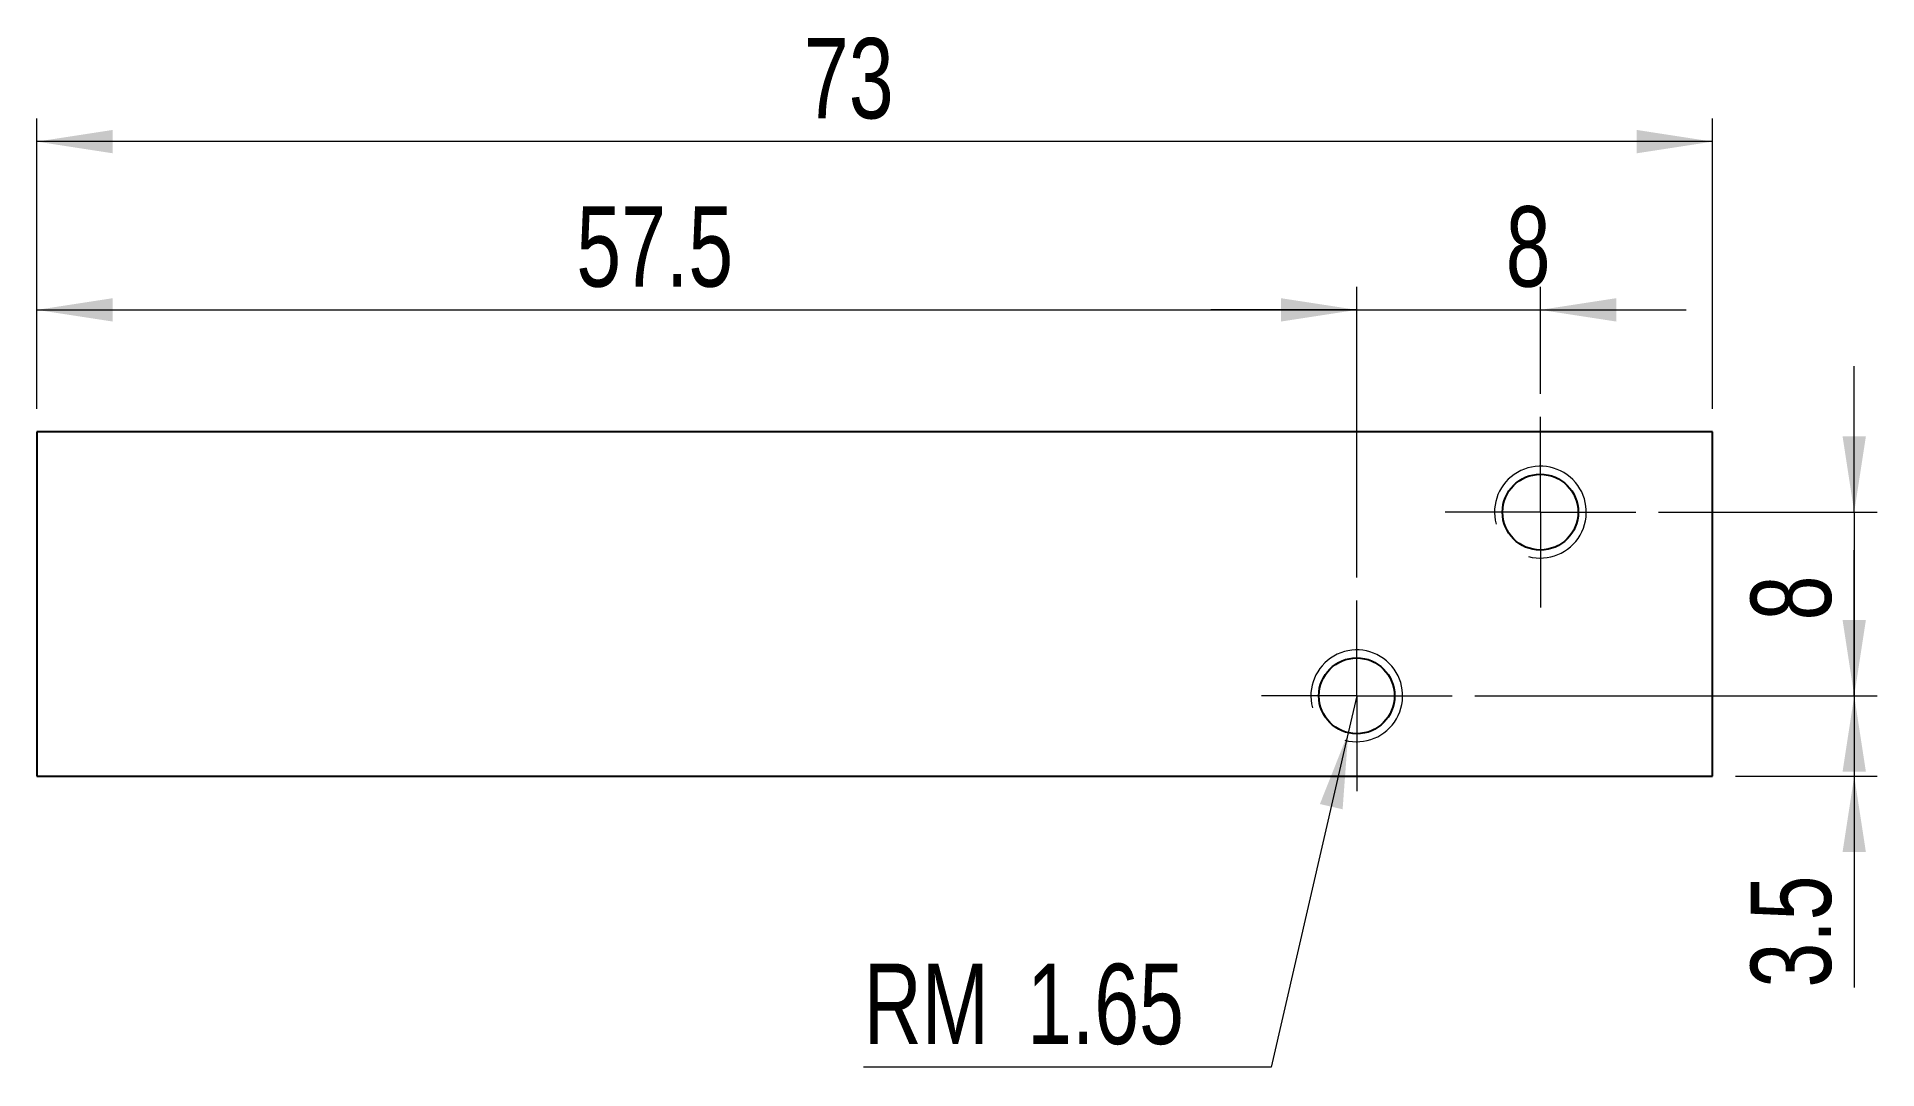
# Model space of a CAD drawing. Header units: millimetres. Extents: x 68.5 to 148.7, y 143.5 to 188.4.
import ezdxf

# ---------------------------------------------------------------- set-up
doc = ezdxf.new("R2010")
doc.units = ezdxf.units.MM
doc.linetypes.add('HIDDEN', pattern=[1.905, 1.27, -0.635])
doc.styles.add('SLDTEXTSTYLE0', font='TXT', dxfattribs={"width": 0.75})
doc.dimstyles.new('SLDDIMSTYLE0', dxfattribs={"dimtxt": 3.5, "dimasz": 3.302, "dimexe": 0, "dimexo": 0.0625, "dimgap": 0.875, "dimtad": 1, "dimrnd": 1e-09, "dimzin": 12, "dimdsep": 46, "dimtxsty": 'SLDTEXTSTYLE0', "dimsah": 1, "dimcen": 0.09, "dimadec": 0, "dimazin": 3, "dimtfac": 1, "dimtofl": 0, "dimtmove": 0, "dimatfit": 3, "dimfxl": 1, "dimfrac": 2, "dimtolj": 1, "dimtzin": 12, "dimarcsym": 0})
doc.dimstyles.new('SLDDIMSTYLE1', dxfattribs={"dimtxt": 3.5, "dimasz": 3.302, "dimexe": 0, "dimexo": 0.0625, "dimgap": 0.875, "dimtad": 1, "dimrnd": 1e-09, "dimzin": 12, "dimdsep": 46, "dimtxsty": 'SLDTEXTSTYLE0', "dimsah": 1, "dimcen": 0.09, "dimadec": 0, "dimazin": 3, "dimtfac": 1, "dimtmove": 0, "dimatfit": 0, "dimfxl": 1, "dimfrac": 2, "dimtolj": 1, "dimtzin": 12, "dimarcsym": 0})
doc.dimstyles.new('SLDDIMSTYLE2', dxfattribs={"dimtxt": 3.5, "dimasz": 3.302, "dimexe": 0, "dimexo": 0.0625, "dimgap": 0.875, "dimtad": 0, "dimtih": 1, "dimtoh": 1, "dimrnd": 1e-09, "dimzin": 12, "dimdsep": 46, "dimtxsty": 'SLDTEXTSTYLE0', "dimsah": 1, "dimcen": 0, "dimadec": 0, "dimazin": 3, "dimtfac": 1, "dimtofl": 0, "dimtmove": 0, "dimatfit": 3, "dimfxl": 1, "dimfrac": 2, "dimtolj": 1, "dimtzin": 12, "dimarcsym": 0})

# ---------------------------------------------------------------- blocks, each defined once
blk = doc.blocks.new('_D')
at = {"color": 7, "linetype": 'Continuous', "lineweight": 0}
for p, q in [((68.5, 172.232), (68.5, 184.867)), ((141.5, 172.232), (141.5, 184.867)), ((141.5, 183.867), (68.5, 183.867))]:
    blk.add_line(p, q, dxfattribs=at)
at = {"color": 7, "linetype": 'Continuous', "lineweight": 18}
for points in [[(68.5, 183.867), (71.802, 183.359), (71.802, 184.375)], [(141.5, 183.867), (138.198, 184.375), (138.198, 183.359)]]:
    blk.add_solid(points, dxfattribs=at)
at = {"color": 7, "linetype": 'Continuous', "lineweight": 18, "insert": (101.922, 188.378), "char_height": 3.5, "attachment_point": 1, "style": 'SLDTEXTSTYLE0'}
blk.add_mtext('73', dxfattribs=at)
blk = doc.blocks.new('_D_1')
at = {"color": 7, "linetype": 'Continuous', "lineweight": 0}
for p, q in [((68.5, 172.232), (68.5, 177.54)), ((126, 164.882), (126, 177.54)), ((68.5, 176.54), (126, 176.54))]:
    blk.add_line(p, q, dxfattribs=at)
at = {"color": 7, "linetype": 'Continuous', "lineweight": 18}
for points in [[(68.5, 176.54), (71.802, 176.032), (71.802, 177.048)], [(126, 176.54), (122.698, 177.048), (122.698, 176.032)]]:
    blk.add_solid(points, dxfattribs=at)
at = {"color": 7, "linetype": 'Continuous', "lineweight": 18, "insert": (92.003, 181.052), "char_height": 3.5, "attachment_point": 1, "style": 'SLDTEXTSTYLE0'}
blk.add_mtext('57.5', dxfattribs=at)
blk = doc.blocks.new('_D_2')
at = {"color": 7, "linetype": 'Continuous', "lineweight": 0}
for p, q in [((126, 164.882), (126, 177.54)), ((134, 172.882), (134, 177.54)), ((126, 176.54), (119.65, 176.54)), ((126, 176.54), (134, 176.54)), ((134, 176.54), (140.35, 176.54))]:
    blk.add_line(p, q, dxfattribs=at)
at = {"color": 7, "linetype": 'Continuous', "lineweight": 18}
for points in [[(126, 176.54), (122.698, 177.048), (122.698, 176.032)], [(134, 176.54), (137.302, 176.032), (137.302, 177.048)]]:
    blk.add_solid(points, dxfattribs=at)
at = {"color": 7, "linetype": 'Continuous', "lineweight": 18, "insert": (132.489, 181.052), "char_height": 3.5, "attachment_point": 1, "style": 'SLDTEXTSTYLE0'}
blk.add_mtext('8', dxfattribs=at)
blk = doc.blocks.new('_D_3')
at = {"color": 7, "linetype": 'Continuous', "lineweight": 0}
for p, q in [((147.671, 167.732), (147.671, 174.082)), ((139.15, 167.732), (148.671, 167.732)), ((147.671, 167.732), (147.671, 159.732)), ((131.15, 159.732), (148.671, 159.732)), ((147.671, 159.732), (147.671, 153.382))]:
    blk.add_line(p, q, dxfattribs=at)
at = {"color": 7, "linetype": 'Continuous', "lineweight": 18}
for points in [[(147.671, 167.732), (148.179, 171.034), (147.163, 171.034)], [(147.671, 159.732), (147.163, 156.43), (148.179, 156.43)]]:
    blk.add_solid(points, dxfattribs=at)
at = {"color": 7, "linetype": 'Continuous', "lineweight": 18, "insert": (143.16, 163.017), "char_height": 3.5, "attachment_point": 1, "rotation": 90, "style": 'SLDTEXTSTYLE0'}
blk.add_mtext('8', dxfattribs=at)
blk = doc.blocks.new('_D_4')
at = {"color": 7, "linetype": 'Continuous', "lineweight": 0}
for p, q in [((147.671, 159.732), (147.671, 166.082)), ((131.15, 159.732), (148.671, 159.732)), ((147.671, 159.732), (147.671, 156.232)), ((142.5, 156.232), (148.671, 156.232)), ((147.671, 156.232), (147.671, 147.028))]:
    blk.add_line(p, q, dxfattribs=at)
at = {"color": 7, "linetype": 'Continuous', "lineweight": 18}
for points in [[(147.671, 159.732), (148.179, 163.034), (147.163, 163.034)], [(147.671, 156.232), (147.163, 152.93), (148.179, 152.93)]]:
    blk.add_solid(points, dxfattribs=at)
at = {"color": 7, "linetype": 'Continuous', "lineweight": 18, "insert": (143.16, 147.028), "char_height": 3.5, "attachment_point": 1, "rotation": 90, "style": 'SLDTEXTSTYLE0'}
blk.add_mtext('3.5', dxfattribs=at)
blk = doc.blocks.new('_D_5')
at = {"color": 7, "linetype": 'Continuous', "lineweight": 0}
for p, q in [((126, 159.732), (125.63, 158.124)), ((125.63, 158.124), (122.277, 143.556)), ((122.277, 143.556), (104.516, 143.556))]:
    blk.add_line(p, q, dxfattribs=at)
at = {"color": 7, "linetype": 'Continuous', "lineweight": 18}
blk.add_solid([(125.63, 158.124), (124.394, 155.02), (125.384, 154.792)], dxfattribs=at)
at = {"color": 7, "linetype": 'Continuous', "lineweight": 18, "char_height": 3.5, "attachment_point": 1, "style": 'SLDTEXTSTYLE0'}
for s, insert in [('RM', (104.516, 148.068)), ('1.65', (111.638, 148.068))]:
    blk.add_mtext(s, dxfattribs=dict(at, insert=insert))
blk = doc.blocks.new('SW_CENTERMARKSYMBOL_0')
at = {"color": 0, "linetype": 'Continuous', "lineweight": 18}
for p, q in [((0, 2.5), (0, 4.15)), ((0, 0), (0, 2.5)), ((-2.5, 0), (-4.15, 0)), ((0, 0), (-2.5, 0)), ((0, 0), (0, -2.5)), ((0, 0), (2.5, 0)), ((2.5, 0), (4.15, 0)), ((0, -2.5), (0, -4.15))]:
    blk.add_line(p, q, dxfattribs=at)
blk = doc.blocks.new('SW_CENTERMARKSYMBOL_1')
at = {"color": 0, "linetype": 'Continuous', "lineweight": 18}
for p, q in [((0, 2.5), (0, 4.15)), ((0, 0), (0, 2.5)), ((-2.5, 0), (-4.15, 0)), ((0, 0), (-2.5, 0)), ((0, 0), (0, -2.5)), ((0, 0), (2.5, 0)), ((2.5, 0), (4.15, 0)), ((0, -2.5), (0, -4.15))]:
    blk.add_line(p, q, dxfattribs=at)

msp = doc.modelspace()

# ---------------------------------------------------------------- linework, layer by layer
at = {"color": 7, "linetype": 'Continuous', "lineweight": 25}
for p, q in [((68.5, 171.232), (68.5, 156.232)), ((141.5, 171.232), (68.5, 171.232)), ((141.5, 156.232), (141.5, 171.232)), ((68.5, 156.232), (141.5, 156.232))]:
    msp.add_line(p, q, dxfattribs=at)
at = {"color": 7, "linetype": 'HIDDEN', "lineweight": 18}
for p, q in [((68.5, 171.232), (68.5, 156.232)), ((141.5, 171.232), (68.5, 171.232)), ((141.5, 156.232), (141.5, 171.232)), ((68.5, 156.232), (141.5, 156.232))]:
    msp.add_line(p, q, dxfattribs=at)
at = {"color": 7, "linetype": 'Continuous', "lineweight": 25}
for centre in [(134, 167.732), (126, 159.732)]:
    msp.add_circle(centre, 1.65, dxfattribs=at)
at = {"color": 7, "linetype": 'HIDDEN', "lineweight": 18}
for centre in [(134, 167.732), (126, 159.732)]:
    msp.add_circle(centre, 1.65, dxfattribs=at)
at = {"color": 7, "linetype": 'Continuous', "lineweight": 18}
for centre in [(134, 167.732), (126, 159.732)]:
    msp.add_arc(centre, 2, 255, 195, dxfattribs=at)

# ---------------------------------------------------------------- block references
at = {"color": 7, "linetype": 'Continuous', "lineweight": 0}
for name, p in [('SW_CENTERMARKSYMBOL_0', (134, 167.732)), ('SW_CENTERMARKSYMBOL_1', (126, 159.732))]:
    msp.add_blockref(name, p, dxfattribs=at)

# ---------------------------------------------------------------- dimensions: what is measured, and where the dimension line sits
at = {"color": 7, "linetype": 'Continuous', "lineweight": 18}
for base, p1, p2, dimstyle, picture, middle in [((68.5, 183.867), (141.5, 171.232), (68.5, 171.232), 'SLDDIMSTYLE0', '_D', (104.508, 183.867)), ((126, 176.54), (68.5, 171.232), (126, 163.882), 'SLDDIMSTYLE0', '_D_1', (96.528, 176.54)), ((134, 176.54), (126, 163.882), (134, 171.882), 'SLDDIMSTYLE1', '_D_2', (133.782, 176.54))]:
    dim = msp.add_linear_dim(base=base, p1=p1, p2=p2, dimstyle=dimstyle, dxfattribs=at)
    dim.commit()
    dim.dimension.update_dxf_attribs({"geometry": picture, "text_midpoint": middle, "dimtype": 160})
for base, p1, p2, picture, middle in [((147.671, 159.732), (138.15, 167.732), (130.15, 159.732), '_D_3', (147.671, 164.31)), ((147.671, 156.232), (130.15, 159.732), (141.5, 156.232), '_D_4', (147.671, 150.261))]:
    dim = msp.add_linear_dim(base=base, p1=p1, p2=p2, angle=90, dimstyle='SLDDIMSTYLE1', dxfattribs=at)
    dim.commit()
    dim.dimension.update_dxf_attribs({"geometry": picture, "text_midpoint": middle, "dimtype": 160})
dim = msp.add_radius_dim(center=(126, 159.732), mpoint=(125.63, 158.124), text='RM<>', dimstyle='SLDDIMSTYLE2', dxfattribs=at)
dim.commit()
dim.dimension.update_dxf_attribs({"geometry": '_D_5', "text_midpoint": (112.603, 146.334), "dimtype": 164})

doc.saveas('drawing.dxf')
